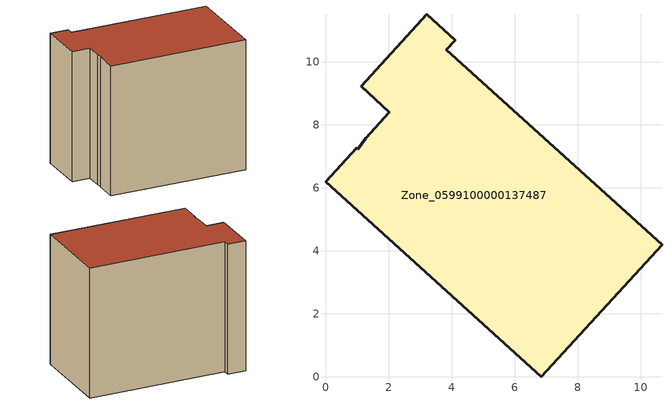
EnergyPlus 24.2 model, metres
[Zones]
Zone_0599100000137487
 floor ground (C_G): 0.99,7.27 1.03,7.22 1.27,7.57 2.03,8.39 1.14,9.21 3.22,11.5 4.12,10.68 3.84,10.37 10.68,4.18 6.85,0 0,6.18 z0
 wall outside (C_F): 6.85,0 10.68,4.18 3.84,10.37 4.12,10.68 3.22,11.5 1.14,9.21 2.03,8.39 1.27,7.57 1.03,7.22 0.99,7.27 0,6.18 6.85,0 z0:8.76
 roof outside (C_R): 1.03,7.22 0.99,7.27 0,6.18 6.85,0 10.68,4.18 3.84,10.37 4.12,10.68 3.22,11.5 1.14,9.21 2.03,8.39 1.27,7.57 z8.76
[BUILDING]
Pand.0599100000137487: North Axis=0; Terrain=City; Loads Convergence Tolerance Value=0.04; Temperature Convergence Tolerance Value=0.4; Solar Distribution=FullExterior; Maximum Number of Warmup Days=25; Minimum Number of Warmup Days=1
[Site:Location]
Rotterdam.The.Hague.AP_ZH_NLD Design_Conditions: Latitude=51.96; Longitude=4.45; Time Zone=1; Elevation=-4.5
[SITE:GROUNDTEMPERATURE:BUILDINGSURFACE]
18, 18, 18, 18, 18, 18, 18, 18, 18, 18, 18, 18
[MATERIAL] Thermal Absorptance=0.9; Solar Absorptance=0.7; Visible Absorptance=0.7
Name | Roughness | Thickness | Conductivity | Density | Specific Heat
G.TI.1975-1991 | MediumSmooth | 0.15 | 0.288461 | 540 | 1210
F.TI.1975-1991 | Rough | 0.3 | 0.230769 | 1920 | 840
R.TI.1975-1991 | MediumRough | 0.2 | 0.153846 | 1500 | 1000
[CONSTRUCTION]
C_G: G.TI.1975-1991
C_F: F.TI.1975-1991
C_R: R.TI.1975-1991
[ZONE]
Zone_0599100000137487: Type=1; Multiplier=1; Ceiling Height=Autocalculate; Volume=Autocalculate; Floor Area=autocalculate; Part of Total Floor Area=Yes
[ZONEINFILTRATION:DESIGNFLOWRATE]
Infil_Zone_0599100000137487: Zone or ZoneList or Space or SpaceList=Zone_0599100000137487; Schedule=AlwaysOn; Design Flow Rate Calculation Method=Flow/Area; Flow Rate per Floor Area=0.003; Constant Term Coefficient=1; Temperature Term Coefficient=0; Velocity Term Coefficient=0; Velocity Squared Term Coefficient=0
[HVACTEMPLATE:ZONE:IDEALLOADSAIRSYSTEM]
Zone_0599100000137487: Maximum Heating Supply Air Temperature=50; Minimum Cooling Supply Air Temperature=13; Maximum Heating Supply Air Humidity Ratio=0.0156; Minimum Cooling Supply Air Humidity Ratio=0.0077; Heating Limit=NoLimit; Cooling Limit=NoLimit; Dehumidification Control Type=ConstantSensibleHeatRatio; Cooling Sensible Heat Ratio=0.7; Dehumidification Setpoint=60; Humidification Control Type=None; Humidification Setpoint=30; Outdoor Air Method=None; Outdoor Air Flow Rate per Person=0.00944; Outdoor Air Flow Rate per Zone Floor Area=0; Outdoor Air Flow Rate per Zone=0; Demand Controlled Ventilation Type=None; Outdoor Air Economizer Type=NoEconomizer; Heat Recovery Type=None; Sensible Heat Recovery Effectiveness=0.7; Latent Heat Recovery Effectiveness=0.65
[ZONECONTROL:THERMOSTAT]
ThermostatControl_Zone_0599100000137487: Zone or ZoneList=Zone_0599100000137487; Control Type Schedule=DualSetpointControlType; Control 1=Thermostat_Zone_0599100000137487; Temperature Difference Between Cutout And Setpoint=0
[THERMOSTATSETPOINT:DUALSETPOINT]
Thermostat_Zone_0599100000137487: Heating Setpoint Temperature Schedule=HeatingSetpoint_Zone_0599100000137487; Cooling Setpoint Temperature Schedule=CoolingSetpoint_Zone_0599100000137487
[SCHEDULE:COMPACT]
HeatingSetpoint_Zone_0599100000137487: Through: 12/31, For: AllDays, Until: 24:00, 21
CoolingSetpoint_Zone_0599100000137487: Through: 12/31, For: AllDays, Until: 24:00, 24
DualSetpointControlType: Through: 12/31, For: AllDays, Until: 24:00, 4
AlwaysOn: Through: 12/31, For: AllDays, Until: 24:00, 1
